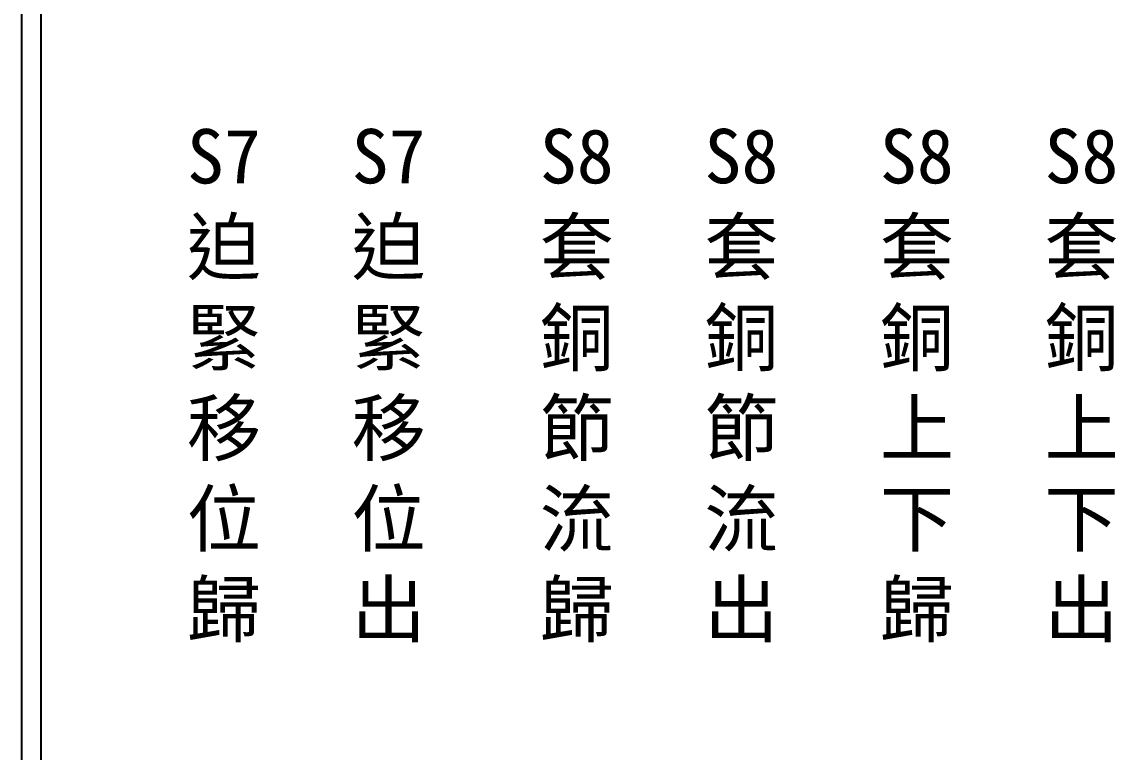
# Model space of a CAD drawing. Extents: x 325 to 612, y 3 to 207.
# Drawn here: x 325.3 to 395.8, y 50 to 97 of the extents above; entities that cross this region are included whole.
import ezdxf

# ---------------------------------------------------------------- set-up
doc = ezdxf.new("R2010")
doc.units = 0
doc.layers.add('圖框層', color=7, linetype='CONTINUOUS')
doc.layers.add('標尺寸層', color=3, linetype='CONTINUOUS')
doc.styles.add('CNS', font='romanc.shx', dxfattribs={"bigfont": 'chineset.shx'})

msp = doc.modelspace()

# ---------------------------------------------------------------- linework, layer by layer
at = {"layer": '圖框層', "color": 7}
for p, q in [((325.319, 3), (325.319, 206.969)), ((326.569, 4.25), (326.569, 205.719))]:
    msp.add_line(p, q, dxfattribs=at)

# ---------------------------------------------------------------- texts
at = {"layer": '標尺寸層', "color": 7, "char_height": 3.5, "width": 4.96081, "attachment_point": 5, "style": 'CNS'}
for s, insert in [('{\\fDFKai-SB|b0|i0|c136|p65;S7迫緊移位歸}', (338.332, 73.584)), ('{\\fDFKai-SB|b0|i0|c136|p65;S7迫緊移位出}', (348.935, 73.584)), ('{\\fDFKai-SB|b0|i0|c136|p65;S8套銅節流歸}', (361.048, 73.588)), ('{\\fDFKai-SB|b0|i0|c136|p65;S8套銅節流出}', (371.651, 73.588)), ('{\\fDFKai-SB|b0|i0|c136|p65;S8套銅上下歸}', (382.946, 73.588)), ('{\\fDFKai-SB|b0|i0|c136|p65;S8套銅上下出}', (393.548, 73.588))]:
    msp.add_mtext(s, dxfattribs=dict(at, insert=insert))

doc.saveas('drawing.dxf')
